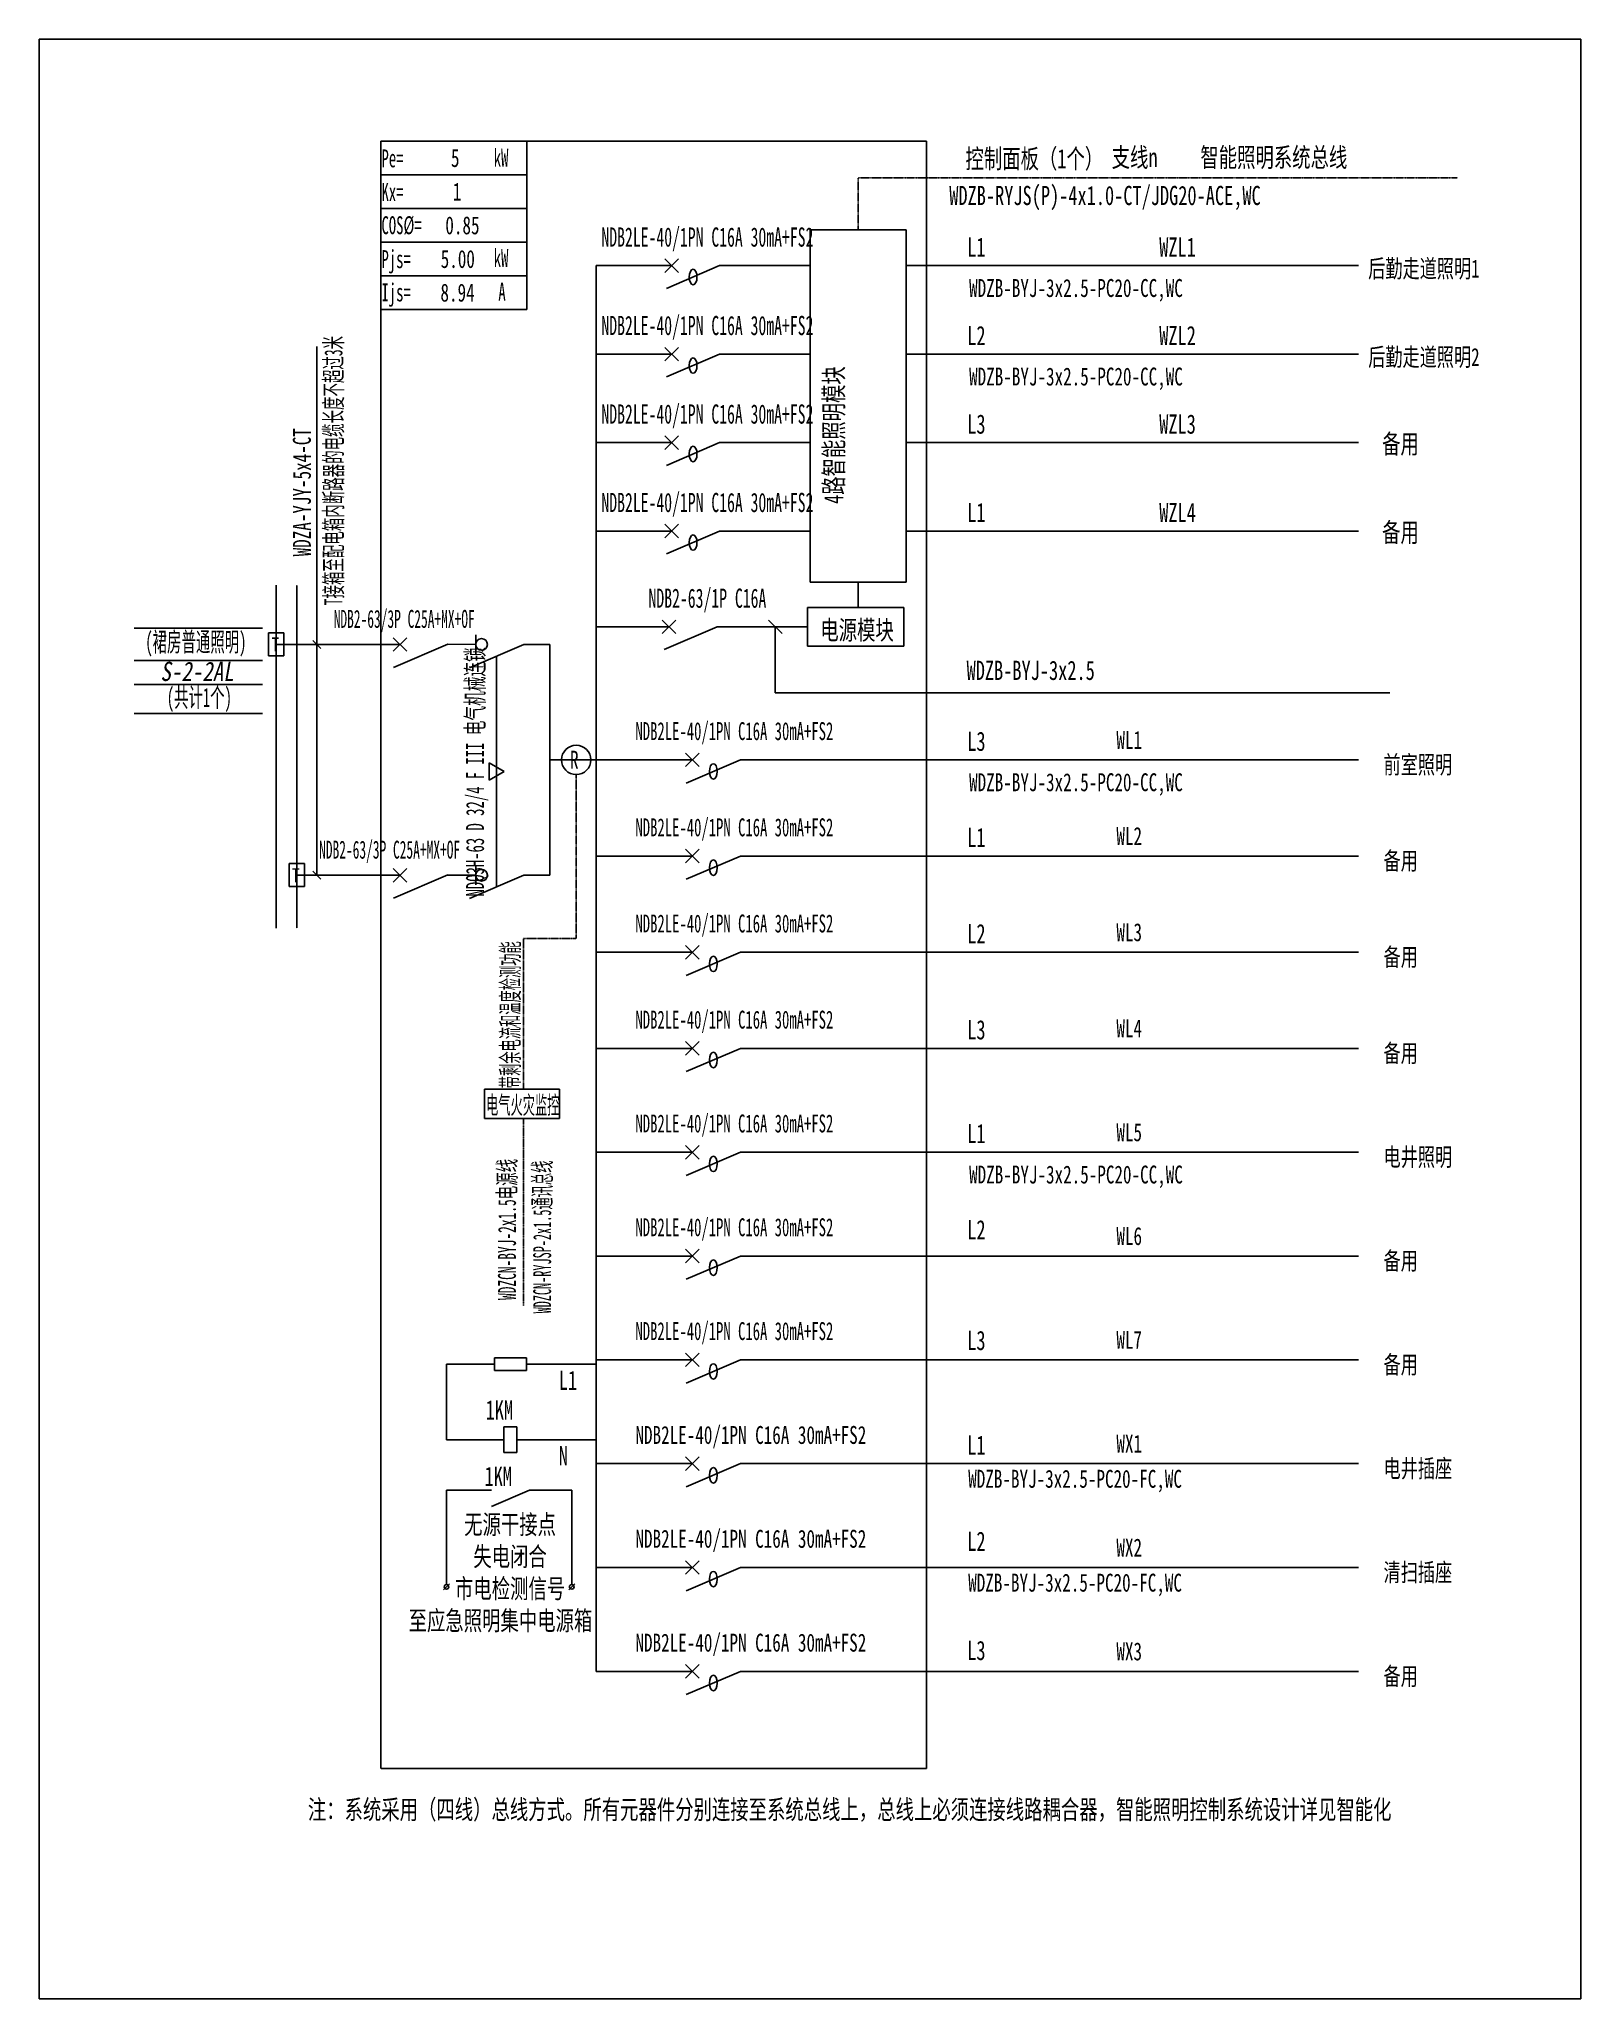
# Model space of a CAD drawing. Extents: x 214297 to 216398, y 341074 to 343746.
import ezdxf
from ezdxf.enums import TextEntityAlignment as Align

# ---------------------------------------------------------------- set-up
doc = ezdxf.new("R2010")
doc.units = 0
doc.header["$MEASUREMENT"] = 0
for name, pattern in [('DASH', [0.35, 0.25, -0.1]), ('DASHDOT', [1, 0.5, -0.25, 0, -0.25]), ('DASHDOT2', [0.5, 0.25, -0.125, 0, -0.125]), ('DASHED', [0.75, 0.5, -0.25])]:
    doc.linetypes.add(name, pattern=pattern)
for name, color, linetype in [('D_E_Eqpm(强电设备)', 100, 'Continuous'), ('D_E_Eqpm（强电设备）', 100, 'Continuous'), ('D_E_Text(强电文字)', 51, 'Continuous'), ('D_E_Text（强电文字）', 51, 'Continuous'), ('D_E_Wire(强电线缆)', 10, 'Continuous'), ('D_E_WireEm（强电应急照明线缆）', 10, 'DASHED'), ('D_E_Wire（强电线缆）', 10, 'Continuous'), ('D_El_Eqpm（弱电设备）', 100, 'Continuous'), ('D_El_Text（弱电文字）', 51, 'Continuous'), ('DQ-漏电火灾', 80, 'Continuous'), ('DQ_Eqpm', 100, 'Continuous'), ('E_E_Eqpm（强电设备）', 100, 'Continuous'), ('E_E_Wire（强电线缆）', 10, 'Continuous'), ('FL04GGFW_E72-配电箱系统图-塔楼部分$0$D_E_Text（强电文字）', 51, 'Continuous'), ('FL09U293_E72-地下室配电箱系统图$0$D_E_Eqpm（强电设备）', 100, 'Continuous'), ('系统图', 220, 'Continuous')]:
    doc.layers.add(name, color=color, linetype=linetype)
doc.styles.add('FL04GGFW_E72-配电箱系统图-塔楼部分$0$电气', font='', dxfattribs={"width": 0.7})
doc.styles.add('电气', font='', dxfattribs={"width": 0.7})
doc.styles.add('电气箱', font='simhei.ttf', dxfattribs={"width": 0.8, "oblique": 10})
doc.styles.get('FL04GGFW_E72-配电箱系统图-塔楼部分$0$电气').set_extended_font_data('SimSun')
doc.styles.get('电气').set_extended_font_data('SimSun')

msp = doc.modelspace()

# ---------------------------------------------------------------- linework, layer by layer
at = {"linetype": 'DASHED'}
for p, q in [((214762.8, 343606.5, 0), (215506.7, 343606.5, 0)), ((214762.8, 341387.5, 0), (214762.8, 343606.5, 0)), ((215506.7, 343606.5, 0), (215506.7, 341387.5, 0)), ((215506.7, 341387.5, 0), (214762.8, 341387.5, 0))]:
    msp.add_line(p, q, dxfattribs=at)
for p, q in [((214426.4, 342942.4, 0), (214601.3, 342942.4, 0)), ((214426.4, 342898.4, 0), (214601.3, 342898.4, 0)), ((214426.4, 342865.6, 0), (214601.3, 342865.6, 0)), ((214426.4, 342826, 0), (214601.3, 342826, 0))]:
    msp.add_line(p, q)
at = {"layer": 'D_E_Eqpm(强电设备)'}
for p, q in [((214779.4, 342910.9, 0), (214798, 342929.4, 0)), ((214798, 342910.9, 0), (214779.4, 342929.4, 0)), ((214779.4, 342596.2, 0), (214798, 342614.8, 0)), ((214798, 342596.2, 0), (214779.4, 342614.8, 0))]:
    msp.add_line(p, q, dxfattribs=at)
at = {"layer": 'D_E_Eqpm（强电设备）'}
for p, q in [((215478.9, 343485.5, 0), (215347.8, 343485.5, 0)), ((215347.8, 343485.5, 0), (215347.8, 343005.2, 0)), ((215478.9, 343005.2, 0), (215478.9, 343485.5, 0)), ((215347.8, 343005.2, 0), (215478.9, 343005.2, 0)), ((215344.3, 342970.5, 0), (215475.5, 342970.5, 0)), ((215344.3, 342918, 0), (215344.3, 342970.5, 0)), ((215475.5, 342970.5, 0), (215475.5, 342918, 0)), ((214892, 342907.1, 0), (214892, 342933.3, 0)), ((214957.6, 342920.2, 0), (214883.6, 342888.4, 0)), ((215475.5, 342918, 0), (215344.3, 342918, 0)), ((215178.2, 342753.6, 0), (215196.7, 342772.1, 0)), ((215196.7, 342753.6, 0), (215178.2, 342772.1, 0)), ((214930.7, 342747, 0), (214910.5, 342758.6, 0)), ((214910.5, 342758.6, 0), (214910.5, 342735.3, 0)), ((214910.5, 342735.3, 0), (214930.7, 342747, 0)), ((215253, 342762.8, 0), (215179, 342731.1, 0)), ((215178.2, 342622.4, 0), (215196.7, 342641, 0)), ((215196.7, 342622.4, 0), (215178.2, 342641, 0)), ((215253, 342631.7, 0), (215179, 342600, 0)), ((214957.6, 342605.5, 0), (214883.6, 342573.8, 0)), ((214892, 342592.4, 0), (214892, 342618.6, 0)), ((215178.2, 342491.3, 0), (215196.7, 342509.9, 0)), ((215196.7, 342491.3, 0), (215178.2, 342509.9, 0)), ((215253, 342500.6, 0), (215179, 342468.9, 0)), ((215178.2, 342360.2, 0), (215196.7, 342378.7, 0)), ((215196.7, 342360.2, 0), (215178.2, 342378.7, 0)), ((215253, 342369.5, 0), (215179, 342337.8, 0)), ((215178.2, 342218.6, 0), (215196.7, 342237.2, 0)), ((215196.7, 342218.6, 0), (215178.2, 342237.2, 0)), ((215253, 342227.9, 0), (215179, 342196.2, 0)), ((215178.2, 342077, 0), (215196.7, 342095.6, 0)), ((215196.7, 342077, 0), (215178.2, 342095.6, 0)), ((215253, 342086.3, 0), (215179, 342054.6, 0)), ((214917.5, 341947.5, 0), (214961.2, 341947.5, 0)), ((214917.5, 341930, 0), (214917.5, 341947.5, 0)), ((214961.2, 341947.5, 0), (214961.2, 341930, 0)), ((215178.2, 341935.5, 0), (215196.7, 341954, 0)), ((215196.7, 341935.5, 0), (215178.2, 341954, 0)), ((215253, 341944.7, 0), (215179, 341913, 0)), ((214961.2, 341930, 0), (214917.5, 341930, 0)), ((214948.1, 341853.4, 0), (214930.6, 341853.4, 0)), ((214930.6, 341853.4, 0), (214930.6, 341818.4, 0)), ((214948.1, 341818.4, 0), (214948.1, 341853.4, 0)), ((214930.6, 341818.4, 0), (214948.1, 341818.4, 0)), ((215178.2, 341793.9, 0), (215196.7, 341812.4, 0)), ((215196.7, 341793.9, 0), (215178.2, 341812.4, 0)), ((215253, 341803.2, 0), (215179, 341771.4, 0)), ((214965.2, 341767, 0), (214913.6, 341744.9, 0)), ((215178.2, 341652.3, 0), (215196.7, 341670.8, 0)), ((215196.7, 341652.3, 0), (215178.2, 341670.8, 0)), ((215253, 341661.6, 0), (215179, 341629.8, 0)), ((214848, 341631.1, 0), (214856.3, 341639.4, 0)), ((215018.8, 341631.1, 0), (215027.1, 341639.4, 0)), ((215178.2, 341510.7, 0), (215196.7, 341529.3, 0)), ((215196.7, 341510.7, 0), (215178.2, 341529.3, 0)), ((215253, 341520, 0), (215179, 341488.3, 0))]:
    msp.add_line(p, q, dxfattribs=at)
at = {"layer": 'D_E_Eqpm（强电设备）', "linetype": 'DASH'}
msp.add_line((214920.6, 342589.6, 0), (214920.6, 342904.3, 0), dxfattribs=at)
at = {"layer": 'D_E_Eqpm（强电设备）'}
for centre, radius in [((214900, 342920.2, 0), 7.97), ((214900, 342605.5, 0), 7.97), ((214852.2, 341635.2, 0), 3.14), ((215023, 341635.2, 0), 3.14)]:
    msp.add_circle(centre, radius, dxfattribs=at)
for centre in [(215188.4, 343421.2, 0), (215188.4, 343300.5, 0), (215188.4, 343179.9, 0), (215188.4, 343059.2, 0), (215216, 342747, 0), (215216, 342615.8, 0), (215216, 342484.7, 0), (215216, 342353.6, 0), (215216, 342212, 0), (215216, 342070.5, 0), (215216, 341928.9, 0), (215216, 341787.3, 0), (215216, 341645.7, 0), (215216, 341504.1, 0)]:
    msp.add_ellipse(centre, major_axis=(0, 10.6), ratio=0.500475, dxfattribs=at)
at = {"layer": 'D_E_Text(强电文字)', "color": 51}
for p, q in [((214675.6, 342605.5, 0), (214675.6, 343326.7, 0)), ((214670.1, 342925.6, 0), (214681, 342914.7, 0)), ((214670.1, 342610.9, 0), (214681, 342600, 0))]:
    msp.add_line(p, q, dxfattribs=at)
at = {"layer": 'D_E_Text（强电文字）'}
for p, q in [((214762.8, 343606.5, 0), (214961.6, 343606.5, 0)), ((214762.8, 343606.5, 0), (214762.8, 343377, 0)), ((214961.6, 343606.5, 0), (214961.6, 343377, 0)), ((214762.8, 343560.6, 0), (214961.6, 343560.6, 0)), ((214762.8, 343514.7, 0), (214961.6, 343514.7, 0)), ((214762.8, 343468.8, 0), (214961.6, 343468.8, 0)), ((214762.8, 343422.9, 0), (214961.6, 343422.9, 0)), ((214762.8, 343377, 0), (214961.6, 343377, 0))]:
    msp.add_line(p, q, dxfattribs=at)
at = {"layer": 'D_E_Wire(强电线缆)'}
for p, q in [((215056.3, 341520, 0), (215056.3, 343436.7, 0)), ((214620.1, 342533.3, 0), (214620.1, 343001.1, 0)), ((214620.1, 342920.2, 0), (214788.7, 342920.2, 0))]:
    msp.add_line(p, q, dxfattribs=at)
at = {"layer": 'D_E_Wire(强电线缆)', "color": 10}
for p, q in [((215056.3, 343436.7, 0), (215159, 343436.7, 0)), ((215224.6, 343436.7, 0), (215347.8, 343436.7, 0)), ((215478.9, 343436.7, 0), (216095.6, 343436.7, 0)), ((215056.3, 343316, 0), (215159, 343316, 0)), ((215224.6, 343316, 0), (215347.8, 343316, 0)), ((215478.9, 343316, 0), (216095.6, 343316, 0)), ((215056.3, 343195.4, 0), (215159, 343195.4, 0)), ((215224.6, 343195.4, 0), (215347.8, 343195.4, 0)), ((215478.9, 343195.4, 0), (216095.6, 343195.4, 0)), ((215056.3, 343074.7, 0), (215159, 343074.7, 0)), ((215224.6, 343074.7, 0), (215347.8, 343074.7, 0)), ((215478.9, 343074.7, 0), (216095.6, 343074.7, 0)), ((215056.3, 342944.2, 0), (215155.6, 342944.2, 0)), ((215221.1, 342944.2, 0), (215344.3, 342944.2, 0)), ((215253, 342369.5, 0), (215467.1, 342369.5, 0)), ((215467.1, 342369.5, 0), (216095.6, 342369.5, 0))]:
    msp.add_line(p, q, dxfattribs=at)
at = {"layer": 'D_E_Wire(强电线缆)', "linetype": 'DASH'}
for p, q in [((214648, 342533.3, 0), (214648, 343001.1, 0)), ((214648, 342605.5, 0), (214788.7, 342605.5, 0))]:
    msp.add_line(p, q, dxfattribs=at)
at = {"layer": 'D_E_WireEm（强电应急照明线缆）'}
msp.add_line((214892, 342605.5, 0), (214852.9, 342605.5, 0), dxfattribs=at)
at = {"layer": 'D_E_Wire（强电线缆）', "linetype": 'DASHDOT2'}
for p, q in [((215413.3, 343556.3, 0), (216230.3, 343556.3, 0)), ((215413.3, 343485.5, 0), (215413.3, 343556.3, 0))]:
    msp.add_line(p, q, dxfattribs=at)
at = {"layer": 'D_E_Wire（强电线缆）'}
for p, q in [((214854, 342920.7, 0), (214892, 342920.2, 0)), ((214957.6, 342920.2, 0), (214993, 342920.2, 0)), ((214993, 342605.5, 0), (214993, 342920.2, 0)), ((214993, 342762.8, 0), (215056.3, 342762.8, 0)), ((215056.3, 342762.8, 0), (215187.4, 342762.8, 0)), ((215253, 342762.8, 0), (216095.6, 342762.8, 0)), ((215056.3, 342631.7, 0), (215187.4, 342631.7, 0)), ((215253, 342631.7, 0), (216095.6, 342631.7, 0)), ((214957.6, 342605.5, 0), (214993, 342605.5, 0)), ((215056.3, 342500.6, 0), (215187.4, 342500.6, 0)), ((215253, 342500.6, 0), (216095.6, 342500.6, 0)), ((215056.3, 342369.5, 0), (215187.4, 342369.5, 0)), ((215056.3, 342227.9, 0), (215187.4, 342227.9, 0)), ((215253, 342227.9, 0), (216095.6, 342227.9, 0)), ((215056.3, 342086.3, 0), (215187.4, 342086.3, 0)), ((215253, 342086.3, 0), (216095.6, 342086.3, 0)), ((215056.3, 341944.7, 0), (215187.4, 341944.7, 0)), ((215253, 341944.7, 0), (216095.6, 341944.7, 0)), ((215056.3, 341803.2, 0), (215187.4, 341803.2, 0)), ((215253, 341803.2, 0), (216095.6, 341803.2, 0)), ((215056.3, 341661.6, 0), (215187.4, 341661.6, 0)), ((215253, 341661.6, 0), (216095.6, 341661.6, 0)), ((215056.3, 341520, 0), (215187.4, 341520, 0)), ((215253, 341520, 0), (216095.6, 341520, 0))]:
    msp.add_line(p, q, dxfattribs=at)
at = {"layer": 'D_E_Wire（强电线缆）', "ltscale": 3.5}
for p, q in [((214852.2, 341938.8, 0), (214917.5, 341938.8, 0)), ((214852.2, 341938.8, 0), (214852.2, 341835.9, 0)), ((214961.2, 341938.8, 0), (215056.3, 341938.8, 0)), ((214930.6, 341835.9, 0), (214852.2, 341835.9, 0)), ((215056.3, 341835.9, 0), (214948.1, 341835.9, 0)), ((214852.2, 341767, 0), (214913.6, 341767, 0)), ((214852.2, 341767, 0), (214852.2, 341638.4, 0)), ((214965.2, 341767, 0), (215023, 341767, 0)), ((215023, 341767, 0), (215023, 341638.4, 0))]:
    msp.add_line(p, q, dxfattribs=at)
at = {"layer": 'D_El_Eqpm（弱电设备）', "color": 3}
for p, q in [((214904.2, 342313.8, 0), (215006.3, 342313.8, 0)), ((214904.2, 342273.7, 0), (214904.2, 342313.8, 0)), ((215006.3, 342313.8, 0), (215006.3, 342273.7, 0)), ((215006.3, 342273.7, 0), (214904.2, 342273.7, 0)), ((215006.3, 342273.7, 0), (214904.2, 342273.7, 0))]:
    msp.add_line(p, q, dxfattribs=at)
at = {"layer": 'DQ-漏电火灾', "linetype": 'DASHDOT', "ltscale": 0.5}
for p, q in [((215029, 342742.8, 0), (215029, 342519.4, 0)), ((214957.4, 342519.4, 0), (214957.4, 342313.8, 0)), ((214957.4, 342519.4, 0), (215029, 342519.4, 0)), ((214957.4, 342018.3, 0), (214957.4, 342273.7, 0))]:
    msp.add_line(p, q, dxfattribs=at)
at = {"layer": 'DQ-漏电火灾', "color": 3}
msp.add_circle((215029, 342762.8, 0), 20, dxfattribs=at)
at = {"layer": 'DQ_Eqpm'}
for p, q in [((214630.6, 342936.2, 0), (214609.6, 342936.2, 0)), ((214609.6, 342936.2, 0), (214609.6, 342904.7, 0)), ((214630.6, 342904.7, 0), (214630.6, 342936.2, 0)), ((214609.6, 342904.7, 0), (214630.6, 342904.7, 0)), ((214658.5, 342621.5, 0), (214637.6, 342621.5, 0)), ((214637.6, 342621.5, 0), (214637.6, 342590.1, 0)), ((214658.5, 342590.1, 0), (214658.5, 342621.5, 0)), ((214637.6, 342590.1, 0), (214658.5, 342590.1, 0))]:
    msp.add_line(p, q, dxfattribs=at)
at = {"layer": 'E_E_Eqpm（强电设备）', "color": 100}
for p, q in [((215149.7, 343427.4, 0), (215168.3, 343445.9, 0)), ((215168.3, 343427.4, 0), (215149.7, 343445.9, 0)), ((215152.2, 343405.7, 0), (215224.6, 343436.7, 0)), ((215149.7, 343306.8, 0), (215168.3, 343325.3, 0)), ((215168.3, 343306.8, 0), (215149.7, 343325.3, 0)), ((215152.2, 343285, 0), (215224.6, 343316, 0)), ((215149.7, 343186.1, 0), (215168.3, 343204.6, 0)), ((215168.3, 343186.1, 0), (215149.7, 343204.6, 0)), ((215152.2, 343164.4, 0), (215224.6, 343195.4, 0)), ((215149.7, 343065.4, 0), (215168.3, 343084, 0)), ((215168.3, 343065.4, 0), (215149.7, 343084, 0)), ((215152.2, 343043.7, 0), (215224.6, 343074.7, 0)), ((215146.3, 342935, 0), (215164.8, 342953.5, 0)), ((215164.8, 342935, 0), (215146.3, 342953.5, 0)), ((215148.8, 342913.2, 0), (215221.1, 342944.2, 0))]:
    msp.add_line(p, q, dxfattribs=at)
at = {"layer": 'E_E_Wire（强电线缆）'}
msp.add_line((215413.3, 343005.2, 0), (215413.3, 342970.5, 0), dxfattribs=at)
at = {"layer": 'FL04GGFW_E72-配电箱系统图-塔楼部分$0$D_E_Text（强电文字）'}
for p, q in [((215309.7, 342935, 0), (215291.1, 342953.5, 0)), ((215300.4, 342944.2, 0), (215300.4, 342854.4, 0)), ((215300.4, 342854.4, 0), (216138.1, 342854.4, 0))]:
    msp.add_line(p, q, dxfattribs=at)
at = {"layer": 'FL09U293_E72-地下室配电箱系统图$0$D_E_Eqpm（强电设备）'}
for p, q in [((214854, 342920.7, 0), (214780.2, 342889, 0)), ((214854, 342606, 0), (214780.2, 342574.3, 0))]:
    msp.add_line(p, q, dxfattribs=at)
at = {"layer": '系统图', "ltscale": 9973.992009}
msp.add_lwpolyline([(214297, 343745.5), (216398.5, 343745.5), (216398.5, 341073.5), (214297, 341073.5)], close=True, dxfattribs=at)

# ---------------------------------------------------------------- texts
at = {"layer": 'D_E_Text(强电文字)', "style": 'FL04GGFW_E72-配电箱系统图-塔楼部分$0$电气', "width": 0.6}
for s, p in [('NDB2LE-40/1PN C16A 30mA+FS2', (215207.9, 343462.6, 0)), ('NDB2LE-40/1PN C16A 30mA+FS2', (215207.9, 343342, 0)), ('NDB2LE-40/1PN C16A 30mA+FS2', (215207.9, 343221.3, 0)), ('NDB2LE-40/1PN C16A 30mA+FS2', (215207.9, 343100.7, 0)), ('NDB2-63/1P C16A', (215207.9, 342970.2, 0))]:
    msp.add_text(s, height=26.223, dxfattribs=at).set_placement(p, align=Align.CENTER)
at = {"layer": 'D_E_Text(强电文字)', "color": 51, "style": 'FL04GGFW_E72-配电箱系统图-塔楼部分$0$电气', "width": 0.7}
for s, p in [('L1', (215562.1, 343448.9, 0)), ('L2', (215562.1, 343328.3, 0)), ('L3', (215562.1, 343207.6, 0)), ('L1', (215562.1, 343087, 0)), ('L3', (215562.1, 342775.1, 0)), ('L1', (215562.1, 342644, 0)), ('L2', (215562.1, 342512.8, 0)), ('L3', (215562.1, 342381.7, 0)), ('L1', (215562.1, 342240.2, 0)), ('L2', (215562.1, 342109, 0)), ('L3', (215562.1, 341958.1, 0)), ('L1', (215562.1, 341815.4, 0)), ('L2', (215562.1, 341684.3, 0)), ('L3', (215562.1, 341535.4, 0))]:
    msp.add_text(s, height=26.22, dxfattribs=at).set_placement(p)
at = {"layer": 'D_E_Text(强电文字)', "style": 'FL04GGFW_E72-配电箱系统图-塔楼部分$0$电气', "width": 0.7}
for s, height, p in [('WZL1', 26.22, (215823.8, 343448.9, 0)), ('WDZB-BYJ-3x2.5-PC20-CC,WC', 24.475, (215564.6, 343394, 0)), ('WZL2', 26.22, (215823.8, 343328.3, 0)), ('WDZB-BYJ-3x2.5-PC20-CC,WC', 24.475, (215564.6, 343273.3, 0)), ('WZL3', 26.22, (215823.8, 343207.6, 0)), ('WZL4', 26.22, (215823.8, 343087, 0)), ('WDZB-BYJ-3x2.5', 26.223, (215561.2, 342871.8, 0)), ('WDZB-BYJ-3x2.5-PC20-CC,WC', 24.475, (215564.6, 342720.1, 0)), ('WDZB-BYJ-3x2.5-PC20-CC,WC', 24.475, (215564.6, 342185.2, 0)), ('注：系统采用（四线）总线方式。所有元器件分别连接至系统总线上，总线上必须连接线路耦合器，智能照明控制系统设计详见智能化', 26.223, (214663.2, 341318.5, 0))]:
    msp.add_text(s, height=height, dxfattribs=at).set_placement(p)
at = {"layer": 'D_E_Text(强电文字)', "color": 51, "style": '电气'}
for s, width, p in [('T接箱至配电箱内断路器的电缆长度不超过3米', 0.55, (214710.3, 342973.7, 0)), ('WDZA-YJY-5x4-CT', 0.7, (214667.3, 343040.3, 0))]:
    msp.add_text(s, height=24.475, rotation=90, dxfattribs=dict(at, width=width)).set_placement(p)
at = {"layer": 'D_E_Text(强电文字)', "color": 51, "style": '电气', "width": 0.7}
for p in [(216152.7, 343180.6, 0), (216152.7, 343059.9, 0)]:
    msp.add_text('备用', height=26.22, dxfattribs=at).set_placement(p, align=Align.CENTER)
at = {"layer": 'D_E_Text（强电文字）', "linetype": 'Continuous', "style": '电气', "width": 0.6}
for s, height, p in [('Pe=', 24.48, (214763.6, 343570.8, 0)), ('kW', 24.48, (214916.6, 343571.6, 0)), ('Kx=', 24.48, (214763.6, 343524.8, 0)), ('COS%%C=', 24.48, (214763.6, 343479.6, 0)), ('Pjs=', 24.48, (214763.6, 343433.4, 0)), ('kW', 24.48, (214916.6, 343435, 0)), ('Ijs=', 24.48, (214763.6, 343388, 0)), ('A', 24.5, (214922.9, 343389, 0))]:
    msp.add_text(s, height=height, dxfattribs=at).set_placement(p)
at = {"layer": 'D_E_Text（强电文字）', "style": '电气'}
for s, height, width, p in [('5', 24.5, 0.7, (214858.3, 343571.3, 0)), ('1', 24.5, 0.7, (214860.8, 343525.4, 0)), (' 0.85', 24.48, 0.7, (214839, 343479.5, 0)), ('后勤走道照明1', 24.48, 0.7, (216108.7, 343420.5, 0)), ('后勤走道照明2', 24.48, 0.7, (216108.7, 343299.9, 0)), ('电源模块', 26.22, 0.7, (215361.8, 342926.8, 0)), ('NDB2LE-40/1PN C16A 30mA+FS2', 24.475, 0.6, (215109.8, 342789.8, 0)), ('WL1', 24.48, 0.7, (215765.4, 342777.8, 0)), ('前室照明', 24.48, 0.7, (216129.6, 342744.1, 0)), ('NDB2LE-40/1PN C16A 30mA+FS2', 24.475, 0.6, (215109.8, 342658.6, 0)), ('WL2', 24.48, 0.7, (215765.4, 342646.7, 0)), ('备用', 24.48, 0.7, (216129.6, 342613, 0)), ('NDB2LE-40/1PN C16A 30mA+FS2', 24.475, 0.6, (215109.8, 342527.5, 0)), ('WL3', 24.48, 0.7, (215765.4, 342515.6, 0)), ('备用', 24.48, 0.7, (216129.6, 342481.8, 0)), ('NDB2LE-40/1PN C16A 30mA+FS2', 24.475, 0.6, (215109.8, 342396.4, 0)), ('WL4', 24.48, 0.7, (215765.4, 342384.5, 0)), ('备用', 24.48, 0.7, (216129.6, 342350.7, 0)), ('NDB2LE-40/1PN C16A 30mA+FS2', 24.475, 0.6, (215109.8, 342254.8, 0)), ('WL5', 24.48, 0.7, (215765.4, 342242.9, 0)), ('电井照明', 24.48, 0.7, (216129.6, 342209.1, 0)), ('NDB2LE-40/1PN C16A 30mA+FS2', 24.475, 0.6, (215109.8, 342113.3, 0)), ('WL6', 24.48, 0.7, (215765.4, 342101.3, 0)), ('备用', 24.48, 0.7, (216129.6, 342067.6, 0)), ('NDB2LE-40/1PN C16A 30mA+FS2', 24.475, 0.6, (215109.8, 341971.7, 0)), ('WL7', 24.48, 0.7, (215765.4, 341959.8, 0)), ('备用', 24.48, 0.7, (216129.6, 341926, 0)), ('NDB2LE-40/1PN C16A 30mA+FS2', 24.475, 0.7, (215109.8, 341830.1, 0)), ('WX1', 24.48, 0.7, (215765.4, 341818.2, 0)), ('电井插座', 24.48, 0.7, (216129.6, 341784.4, 0)), ('WDZB-BYJ-3x2.5-PC20-FC,WC', 24.475, 0.7, (215563.4, 341770.3, 0)), ('NDB2LE-40/1PN C16A 30mA+FS2', 24.475, 0.7, (215109.8, 341688.5, 0)), ('WX2', 24.48, 0.7, (215765.4, 341676.6, 0)), ('清扫插座', 24.48, 0.7, (216129.6, 341642.8, 0)), ('WDZB-BYJ-3x2.5-PC20-FC,WC', 24.475, 0.7, (215563.4, 341628.7, 0)), ('NDB2LE-40/1PN C16A 30mA+FS2', 24.475, 0.7, (215109.8, 341546.9, 0)), ('WX3', 24.48, 0.7, (215765.4, 341535, 0)), ('备用', 24.48, 0.7, (216129.6, 341501.2, 0))]:
    msp.add_text(s, height=height, dxfattribs=dict(at, width=width)).set_placement(p)
at = {"layer": 'D_E_Text（强电文字）', "color": 200, "style": '电气', "width": 0.7}
for s, p in [('5.00', (214844.3, 343433.6, 0)), ('8.94', (214844, 343387.7, 0))]:
    msp.add_text(s, height=24.48, dxfattribs=at).set_placement(p)
at = {"layer": 'D_E_Text（强电文字）', "style": '电气'}
for s, height, width, p in [('NDB2-63/3P C25A+MX+OF', 24.475, 0.55, (214794.6, 342953.1, 0)), ('(裙房普通照明)', 26.22, 0.55, (214510.6, 342922.2, 0)), ('(共计1个)', 26.22, 0.55, (214515.3, 342846.5, 0)), ('NDB2-63/3P C25A+MX+OF', 24.475, 0.55, (214774.7, 342638.4, 0)), ('电气火灾监控', 24.48, 0.5, (214956.2, 342292.8, 0))]:
    msp.add_text(s, height=height, dxfattribs=dict(at, width=width)).set_placement(p, align=Align.MIDDLE)
at = {"layer": 'D_E_Text（强电文字）', "style": '电气', "width": 0.6}
msp.add_text('NDQ3H-63 D 32/4 F III 电气机械连锁', height=24.475, rotation=90, dxfattribs=at).set_placement((214892.3, 342746.6, 0), align=Align.MIDDLE)
at = {"layer": 'D_E_Text（强电文字）', "style": '电气箱', "oblique": 10, "width": 0.8}
msp.add_text('S-2-2AL', height=26.22, dxfattribs=at).set_placement((214512.2, 342883.5, 0), align=Align.MIDDLE)
at = {"layer": 'D_E_Text（强电文字）', "color": 51, "style": '电气', "width": 0.7}
for s, height, p in [('L1', 26.22, (215005.3, 341903.8, 0)), ('1KM', 26.22, (214905.6, 341863.4, 0)), ('N', 26.2, (215005.3, 341800.9, 0)), ('1KM', 26.22, (214904, 341772.9, 0))]:
    msp.add_text(s, height=height, dxfattribs=at).set_placement(p)
for s, p in [('无源干接点', (214938.9, 341720.3, 0)), ('失电闭合', (214938.9, 341676.6, 0)), ('市电检测信号', (214938.9, 341632.9, 0)), ('至应急照明集中电源箱', (214925.8, 341589.2, 0))]:
    msp.add_text(s, height=26.22, dxfattribs=at).set_placement(p, align=Align.MIDDLE_CENTER)
at = {"layer": 'D_El_Text（弱电文字）', "color": 1, "style": '电气', "width": 0.5}
msp.add_text('带剩余电流和温度检测功能', height=24.475, rotation=90, dxfattribs=at).set_placement((214951.3, 342315.2, 0))
at = {"layer": 'D_El_Text（弱电文字）', "style": '电气'}
for s, width, p in [('WDZCN-BYJ-2x1.5电源线', 0.55, (214946.9, 342026.3, 0)), ('WDZCN-RYJSP-2x1.5通讯总线', 0.5, (214994.9, 342008.1, 0))]:
    msp.add_text(s, height=24.475, rotation=90, dxfattribs=dict(at, width=width)).set_placement(p)
at = {"layer": 'DQ-漏电火灾', "color": 50, "style": '电气', "width": 0.7}
msp.add_text('R', height=24.5, dxfattribs=at).set_placement((215020.6, 342750.8, 0))
at = {"layer": 'DQ_Eqpm', "color": 51, "style": '电气', "width": 0.8}
for p in [(214613.7, 342910.6, 0), (214641.6, 342595.9, 0)]:
    msp.add_text('T', height=19.2, dxfattribs=at).set_placement(p)
at = {"layer": 'FL04GGFW_E72-配电箱系统图-塔楼部分$0$D_E_Text（强电文字）', "style": 'FL04GGFW_E72-配电箱系统图-塔楼部分$0$电气', "width": 0.7}
for s, height, p in [('控制面板（1个）', 26.22, (215559.7, 343569.5, 0)), ('支线n', 26.22, (215759, 343571.3, 0)), ('智能照明系统总线', 26.22, (215879.9, 343571.3, 0)), ('WDZB-RYJS(P)-4x1.0-CT/JDG20-ACE,WC', 26.223, (215537.6, 343519.3, 0))]:
    msp.add_text(s, height=height, dxfattribs=at).set_placement(p)
msp.add_text('4路智能照明模块', height=26.22, rotation=90, dxfattribs=at).set_placement((215393.2, 343111.8, 0))

doc.saveas('drawing.dxf')
